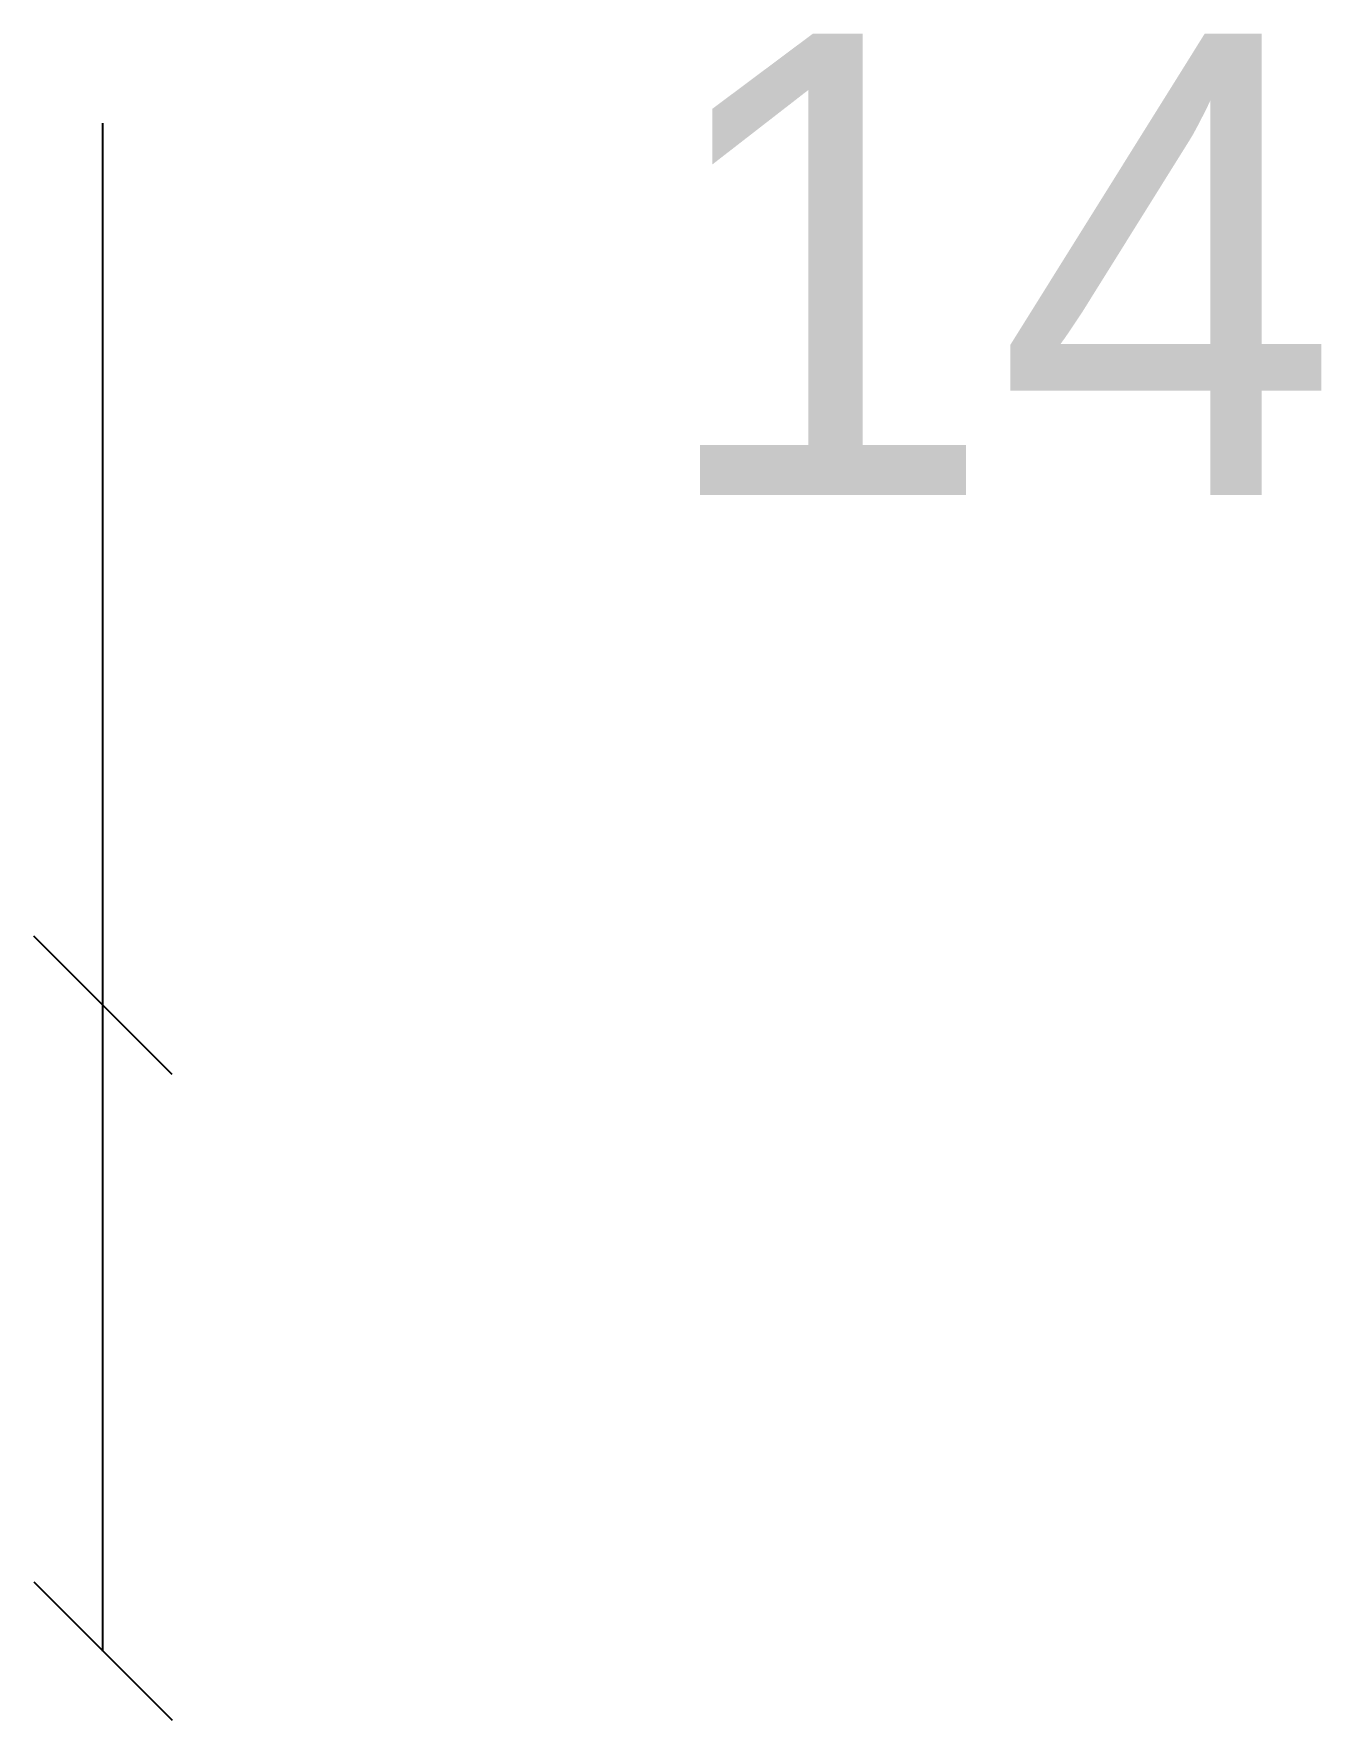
# Model space of a CAD drawing. Header units: metres. Extents: x 3437 to 4780, y -153 to -41.
# Drawn here: x 4752.21 to 4780.12, y -87.61 to -51.05 of the extents above.
import ezdxf

# ---------------------------------------------------------------- set-up
doc = ezdxf.new("R2010")
doc.units = ezdxf.units.M

msp = doc.modelspace()

# ---------------------------------------------------------------- linework, layer by layer
at = {"layer": 'COTA', "color": 4}
for p, q in [((4753.71, -72.113), (4753.71, -52.996)), ((4753.71, -86.113), (4753.71, -72.113))]:
    msp.add_line(p, q, dxfattribs=at)
at = {"layer": 'COTA'}
for p, q in [((4755.21, -73.613), (4752.21, -70.613)), ((4752.21, -84.613), (4755.21, -87.613))]:
    msp.add_line(p, q, dxfattribs=at)

# ---------------------------------------------------------------- texts
at = {"layer": 'COTA', "color": 240}
msp.add_text('14', height=10, dxfattribs=at).set_placement((4765.637, -61.055))

doc.saveas('drawing.dxf')
